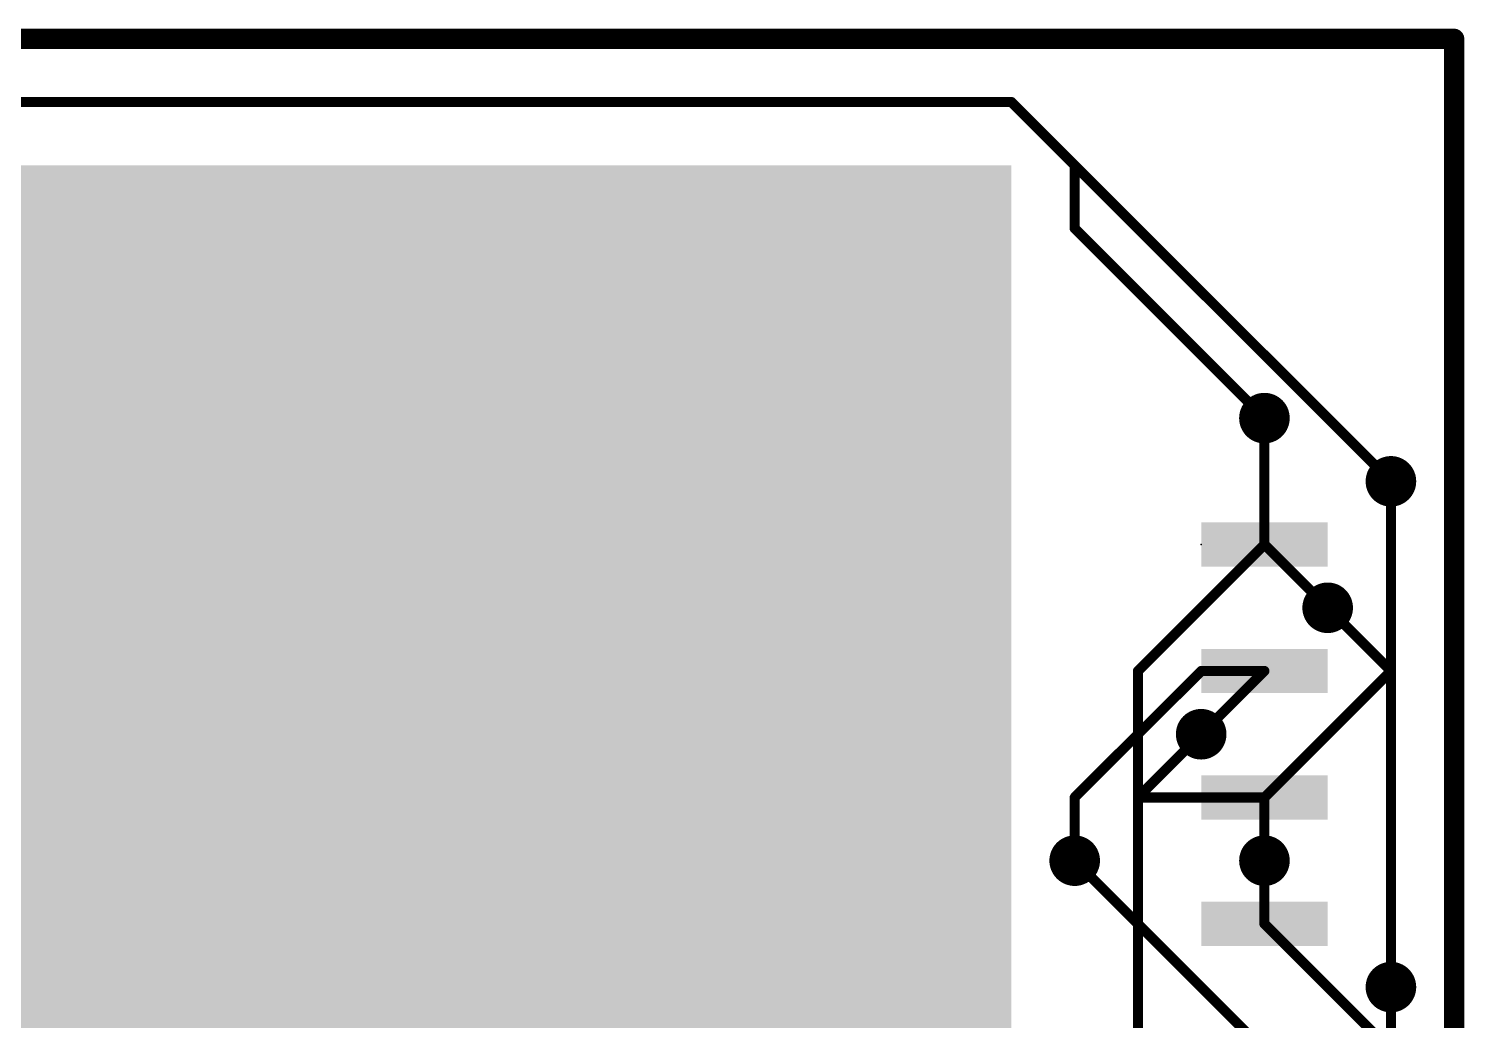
# Model space of a CAD drawing. Extents: x -0.2 to 85.3, y -0.2 to 49.7.
# Drawn here: x 56.47 to 85.29, y 29.81 to 49.73 of the extents above; entities that cross this region are included whole.
import ezdxf

# ---------------------------------------------------------------- set-up
doc = ezdxf.new("R2010")
doc.units = 0
for name, color, linetype in [('1', 22, 'CONTINUOUS'), ('16', 175, 'CONTINUOUS'), ('18', 82, 'CONTINUOUS'), ('20', 7, 'CONTINUOUS'), ('23', 7, 'CONTINUOUS'), ('41', 22, 'CONTINUOUS'), ('42', 175, 'CONTINUOUS')]:
    doc.layers.add(name, color=color, linetype=linetype)

# ---------------------------------------------------------------- blocks, each defined once
blk = doc.blocks.new('RECT')
blk.add_solid([(-0.5, -0.5), (0.5, -0.5), (-0.5, 0.5), (0.5, 0.5)])
blk = doc.blocks.new('ROUNDV')
at = {"const_width": 0.5}
blk.add_lwpolyline([(0, -0.25, 1), (0, 0.25, 1), (0, -0.25)], format="xyb", dxfattribs=at)

msp = doc.modelspace()

# ---------------------------------------------------------------- linework, layer by layer
at = {"layer": '1', "const_width": 0.2032}
for points in [[(41.91, 48.26), (76.2, 48.26)], [(76.2, 48.26), (77.47, 46.99)], [(77.47, 46.99), (77.47, 45.72)], [(77.47, 45.72), (81.28, 41.91)], [(83.82, 40.64), (83.82, 36.83)], [(82.55, 38.1), (81.28, 39.37)], [(80.01, 36.83), (77.47, 34.29)], [(81.28, 36.83), (80.01, 36.83)], [(83.82, 36.83), (81.28, 34.29)], [(78.74, 34.29), (80.01, 35.56)], [(77.47, 34.29), (77.47, 33.02)], [(78.74, 26.67), (78.74, 34.29)], [(81.28, 33.02), (81.28, 31.75)], [(83.82, 29.21), (83.82, 30.48)]]:
    msp.add_lwpolyline(points, dxfattribs=at)
at = {"layer": '1', "const_width": 0.1016}
for points in [[(76.2359, 48.2959, 1), (76.1641, 48.2241)], [(76.2, 48.2092, 1), (76.2, 48.3108)], [(77.5208, 46.99, 1), (77.4192, 46.99)], [(77.4341, 46.9541, 1), (77.5059, 47.0259)], [(77.5059, 45.7559, 1), (77.4341, 45.6841)], [(77.4192, 45.72, 1), (77.5208, 45.72)], [(81.2441, 41.8741, 1), (81.3159, 41.9459)], [(83.8708, 40.64, 1), (83.7692, 40.64)], [(81.3159, 39.4059, 1), (81.2441, 39.3341)], [(82.5141, 38.0641, 1), (82.5859, 38.1359)], [(80.01, 36.8808, 1), (80.01, 36.7792)], [(80.0459, 36.7941, 1), (79.9741, 36.8659)], [(81.28, 36.7792, 1), (81.28, 36.8808)], [(83.8559, 36.7941, 1), (83.7841, 36.8659)], [(83.7692, 36.83, 1), (83.8708, 36.83)], [(80.0459, 35.5241, 1), (79.9741, 35.5959)], [(77.5208, 34.29, 1), (77.4192, 34.29)], [(77.4341, 34.3259, 1), (77.5059, 34.2541)], [(78.7908, 34.29, 1), (78.6892, 34.29)], [(78.7041, 34.3259, 1), (78.7759, 34.2541)], [(81.2441, 34.3259, 1), (81.3159, 34.2541)], [(77.4192, 33.02, 1), (77.5208, 33.02)], [(81.3308, 33.02, 1), (81.2292, 33.02)], [(81.2292, 31.75, 1), (81.3308, 31.75)], [(83.8708, 30.48, 1), (83.7692, 30.48)]]:
    msp.add_lwpolyline(points, format="xyb", dxfattribs=at)
at = {"layer": '16', "const_width": 0.2032}
for points in [[(44.45, 48.26), (76.2, 48.26)], [(76.2, 48.26), (83.82, 40.64)], [(81.28, 41.91), (81.28, 39.37)], [(78.74, 36.83), (81.28, 39.37)], [(83.82, 36.83), (82.55, 38.1)], [(78.74, 34.29), (78.74, 36.83)], [(80.01, 35.56), (81.28, 36.83)], [(83.82, 30.48), (83.82, 36.83)], [(81.28, 34.29), (78.74, 34.29)], [(81.28, 34.29), (81.28, 33.02)], [(77.47, 33.02), (81.28, 29.21)], [(83.82, 29.21), (81.28, 31.75)]]:
    msp.add_lwpolyline(points, dxfattribs=at)
at = {"layer": '16', "const_width": 0.1016}
for points in [[(76.2359, 48.2959, 1), (76.1641, 48.2241)], [(76.2, 48.2092, 1), (76.2, 48.3108)], [(81.3308, 41.91, 1), (81.2292, 41.91)], [(83.7841, 40.6041, 1), (83.8559, 40.6759)], [(81.2292, 39.37, 1), (81.3308, 39.37)], [(81.3159, 39.3341, 1), (81.2441, 39.4059)], [(82.5859, 38.1359, 1), (82.5141, 38.0641)], [(78.7908, 36.83, 1), (78.6892, 36.83)], [(78.7041, 36.8659, 1), (78.7759, 36.7941)], [(81.3159, 36.7941, 1), (81.2441, 36.8659)], [(83.8708, 36.83, 1), (83.7692, 36.83)], [(83.7841, 36.7941, 1), (83.8559, 36.8659)], [(79.9741, 35.5959, 1), (80.0459, 35.5241)], [(78.74, 34.3408, 1), (78.74, 34.2392)], [(78.6892, 34.29, 1), (78.7908, 34.29)], [(81.3308, 34.29, 1), (81.2292, 34.29)], [(81.28, 34.2392, 1), (81.28, 34.3408)], [(77.5059, 33.0559, 1), (77.4341, 32.9841)], [(81.2292, 33.02, 1), (81.3308, 33.02)], [(81.3159, 31.7859, 1), (81.2441, 31.7141)], [(83.7692, 30.48, 1), (83.8708, 30.48)]]:
    msp.add_lwpolyline(points, format="xyb", dxfattribs=at)
at = {"layer": '20', "const_width": 0.4064}
for points in [[(0, 49.53), (85.09, 49.53)], [(85.09, 49.53), (85.09, 0)]]:
    msp.add_lwpolyline(points, dxfattribs=at)
at = {"layer": '20', "const_width": 0.2032}
for points in [[(85.1916, 49.53, 1), (84.9884, 49.53)], [(85.09, 49.4284, 1), (85.09, 49.6316)]]:
    msp.add_lwpolyline(points, format="xyb", dxfattribs=at)
at = {"layer": '23'}
for p in [(80.01, 39.37), (81.28, 39.37)]:
    msp.add_point(p, dxfattribs=at)

# ---------------------------------------------------------------- block references
at = {"layer": '1', "xscale": 2.54, "yscale": 0.889}
for p in [(81.28, 39.37), (81.28, 36.83), (81.28, 34.29), (81.28, 31.75)]:
    msp.add_blockref('RECT', p, dxfattribs=at)
at = {"layer": '16', "xscale": 2.54, "yscale": 0.889}
for p in [(81.28, 39.37), (81.28, 36.83), (81.28, 34.29), (81.28, 31.75)]:
    msp.add_blockref('RECT', p, dxfattribs=at)
at = {"layer": '18', "xscale": 1.016, "yscale": 1.016}
for p in [(81.28, 41.91), (81.28, 41.91), (83.82, 40.64), (83.82, 40.64), (82.55, 38.1), (82.55, 38.1), (80.01, 35.56), (80.01, 35.56), (77.47, 33.02), (77.47, 33.02), (81.28, 33.02), (81.28, 33.02), (83.82, 30.48), (83.82, 30.48)]:
    msp.add_blockref('ROUNDV', p, dxfattribs=at)
at = {"layer": '41', "xscale": 31.75, "yscale": 29.21}
msp.add_blockref('RECT', (60.325, 32.385), dxfattribs=at)
at = {"layer": '42', "xscale": 31.75, "yscale": 29.21}
msp.add_blockref('RECT', (60.325, 32.385), dxfattribs=at)

doc.saveas('drawing.dxf')
